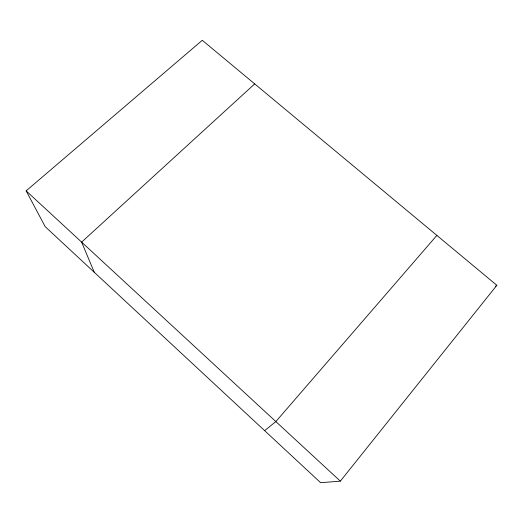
<?xml version="1.0" encoding="UTF-8"?>
<svg xmlns="http://www.w3.org/2000/svg" width="523" height="523" viewBox="0 0 523 523"><rect width="100%" height="100%" fill="white"/><g stroke="black" fill="none" stroke-linecap="round" stroke-linejoin="round"><path stroke-width="0.78" d="M340.342 481.153L496.85 285.29L202.27 40.291L26.15 190.869L45.194 226.675L320.651 482.709L340.342 481.153L26.15 190.869M436.868 235.402L275.856 421.577L264.631 430.638M254.701 83.896L81.621 242.116L94.284 272.3M495.497 286.199L496.85 285.29"/></g></svg>
